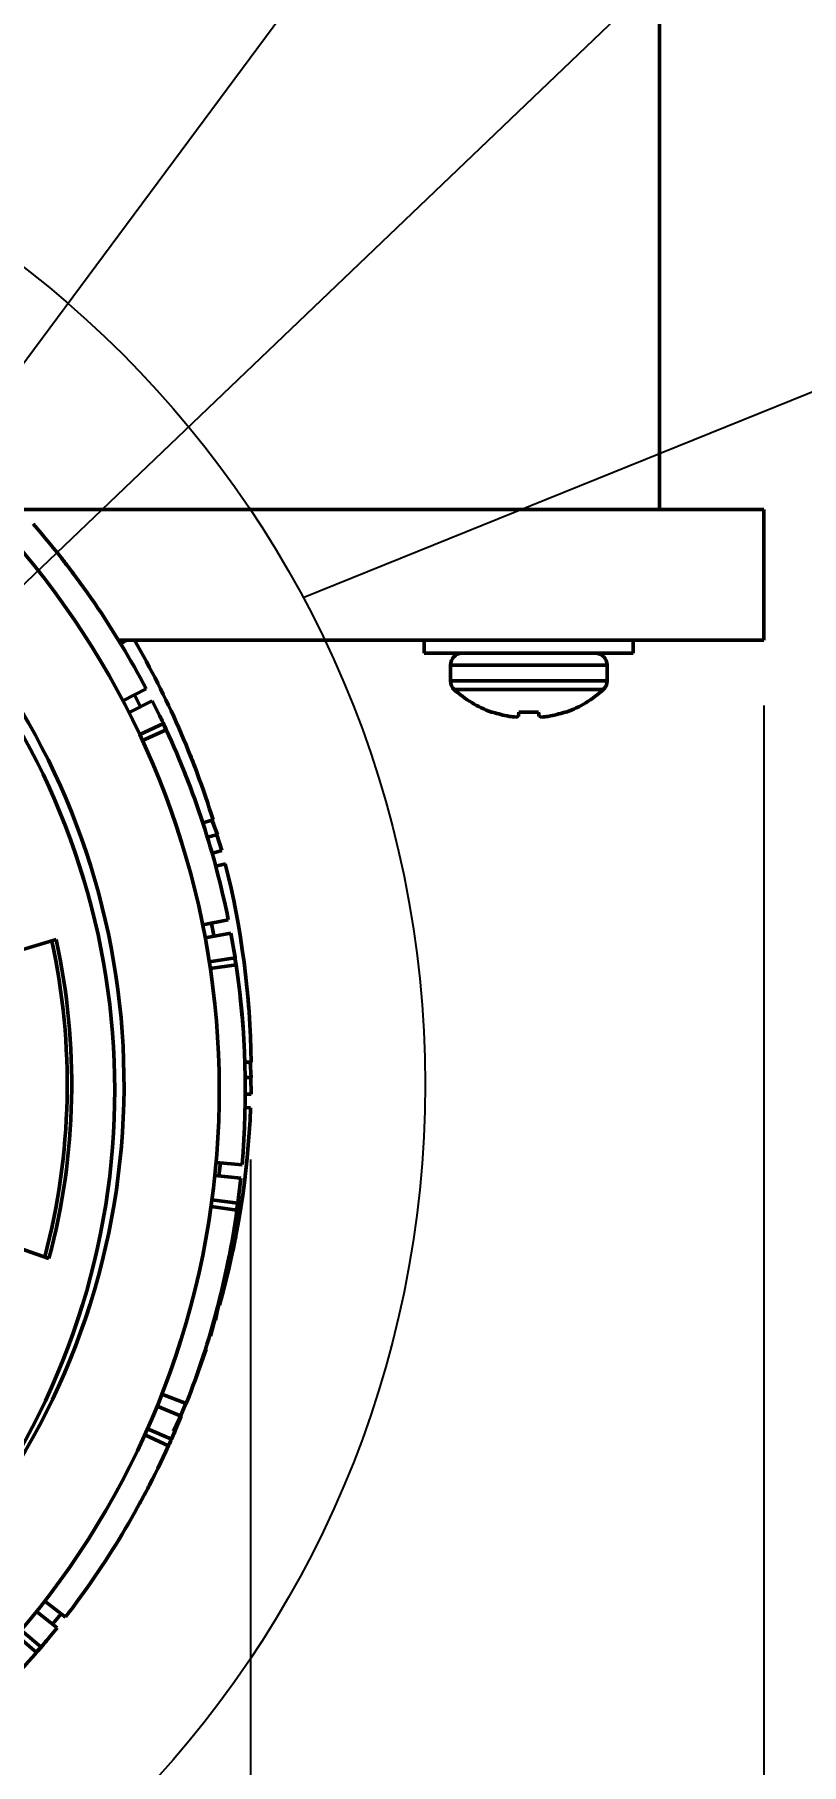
# Model space of a CAD drawing. Header units: inches. Extents: x -1846 to 3013, y 0 to 1997.
# Drawn here: x 2656.1 to 2670.78, y 474.05 to 507.17 of the extents above; entities that cross this region are included whole.
import ezdxf

# ---------------------------------------------------------------- set-up
doc = ezdxf.new("R2010")
doc.units = ezdxf.units.IN
doc.layers.add('Basic', color=7, linetype='Continuous', lineweight=50)
doc.layers.add('Thin', color=3, linetype='Continuous', lineweight=25)
doc.styles.get("Standard").update_dxf_attribs({"font": '', "height": 4})
doc.styles.get('Standard').set_extended_font_data('TCVN 7284', italic=True)
doc.dimstyles.new('TCVN 7284', dxfattribs={"dimscale": 2, "dimtxt": 4, "dimasz": 2.5, "dimexe": 1.25, "dimexo": 0.625, "dimtad": 1, "dimtoh": 1, "dimdec": 0, "dimlfac": 0.66, "dimtxsty": 'Standard', "dimcen": 2.5, "dimclrd": 7, "dimclre": 7, "dimclrt": 7, "dimadec": 0, "dimazin": 0, "dimtfac": 1, "dimtdec": 0, "dimtofl": 0, "dimtmove": 0, "dimatfit": 3, "dimfxl": 1, "dimlwd": 25, "dimlwe": 25, "dimarcsym": 0})

# ---------------------------------------------------------------- blocks, each defined once
blk = doc.blocks.new('*D9')
at = {"layer": 'Basic', "color": 7, "linetype": 'Continuous', "lineweight": 25, "transparency": 16777216}
for p, q in [((2670.062, 494.32), (2670.062, 447.908)), ((2535.062, 481.82), (2535.062, 447.908)), ((2540.062, 450.408), (2665.062, 450.408))]:
    blk.add_line(p, q, dxfattribs=at)
at = {"layer": 'Basic', "color": 7, "transparency": 16777216}
for points in [[(2540.062, 451.241), (2540.062, 449.575), (2535.062, 450.408)], [(2665.062, 451.241), (2665.062, 449.575), (2670.062, 450.408)]]:
    blk.add_solid(points, dxfattribs=at)
at = {"layer": 'Defpoints', "color": 0, "transparency": 16777216}
for p in [(2670.062, 495.57), (2535.062, 483.07), (2670.062, 450.408)]:
    blk.add_point(p, dxfattribs=at)
at = {"layer": 'Basic', "color": 7, "transparency": 16777216, "insert": (2602.562, 453.658), "char_height": 4, "attachment_point": 5}
blk.add_mtext('89', dxfattribs=at)
blk = doc.blocks.new('*D10')
at = {"layer": 'Defpoints', "color": 0, "transparency": 16777216}
for p in [(2660.236, 486.878), (2561.562, 480.145), (2660.236, 461.503)]:
    blk.add_point(p, dxfattribs=at)
at = {"layer": 'Thin', "color": 7, "linetype": 'Continuous', "lineweight": 25, "transparency": 16777216}
for p, q in [((2660.236, 485.628), (2660.236, 459.003)), ((2561.562, 478.895), (2561.562, 459.003)), ((2566.562, 461.503), (2655.236, 461.503))]:
    blk.add_line(p, q, dxfattribs=at)
at = {"layer": 'Thin', "color": 7, "transparency": 16777216}
for points in [[(2566.562, 462.336), (2566.562, 460.669), (2561.562, 461.503)], [(2655.236, 462.336), (2655.236, 460.669), (2660.236, 461.503)]]:
    blk.add_solid(points, dxfattribs=at)
at = {"layer": 'Thin', "color": 7, "transparency": 16777216, "insert": (2610.899, 464.753), "char_height": 4, "attachment_point": 5}
blk.add_mtext('65', dxfattribs=at)

msp = doc.modelspace()

# ---------------------------------------------------------------- linework, layer by layer
at = {"layer": 'Basic'}
for p, q in [((2668.062, 498.07), (2668.062, 518.07)), ((2655.828, 498.07), (2668.062, 498.07)), ((2667.562, 498.07), (2655.828, 498.07)), ((2668.062, 498.07), (2670.062, 498.07)), ((2670.062, 498.07), (2670.062, 495.57)), ((2667.562, 495.57), (2657.708, 495.57)), ((2657.748, 495.503), (2657.861, 495.57)), ((2663.562, 495.57), (2663.562, 495.32)), ((2667.562, 495.32), (2667.562, 495.57)), ((2670.062, 495.57), (2667.562, 495.57)), ((2667.562, 495.32), (2663.562, 495.32)), ((2664.062, 495.095), (2664.062, 494.79)), ((2667.062, 495.095), (2664.062, 495.095)), ((2667.062, 494.79), (2667.062, 495.095)), ((2657.792, 494.409), (2658.235, 494.642)), ((2658.012, 494.522), (2658.126, 494.294)), ((2667.062, 494.79), (2664.062, 494.79)), ((2666.989, 494.625), (2664.135, 494.625)), ((2657.908, 494.185), (2658.354, 494.411)), ((2658.354, 494.411), (2658.566, 493.978)), ((2664.871, 494.195), (2664.845, 494.195)), ((2665.373, 494.195), (2665.365, 494.112)), ((2665.751, 494.195), (2665.373, 494.195)), ((2665.758, 494.112), (2665.751, 494.195)), ((2666.278, 494.195), (2666.253, 494.195)), ((2658.113, 493.765), (2658.566, 493.978)), ((2658.168, 493.648), (2658.622, 493.857)), ((2658.566, 493.978), (2658.613, 493.852)), ((2659.321, 492.072), (2659.517, 492.133)), ((2659.393, 491.79), (2659.601, 491.85)), ((2659.497, 492.126), (2659.601, 491.85)), ((2659.502, 492.128), (2659.531, 492.034)), ((2659.591, 491.847), (2659.687, 491.541)), ((2659.485, 491.487), (2659.687, 491.541)), ((2659.568, 491.243), (2659.753, 491.289)), ((2659.319, 490.119), (2659.809, 490.217)), ((2659.367, 489.871), (2659.858, 489.962)), ((2659.858, 489.962), (2659.939, 489.487)), ((2656.513, 489.839), (2654.156, 489.131)), ((2659.445, 489.411), (2659.939, 489.487)), ((2659.465, 489.282), (2659.959, 489.355)), ((2659.939, 489.487), (2659.949, 489.353)), ((2660.039, 488.73), (2660.075, 488.354)), ((2660.116, 487.199), (2660.249, 487.199)), ((2660.126, 487.492), (2660.248, 487.493)), ((2660.227, 487.493), (2660.249, 487.199)), ((2660.232, 487.493), (2660.234, 487.395)), ((2660.238, 487.199), (2660.245, 486.878)), ((2660.13, 486.88), (2660.245, 486.878)), ((2660.131, 486.622), (2660.236, 486.618)), ((2659.575, 485.572), (2660.073, 485.528)), ((2659.658, 485.563), (2659.629, 485.312)), ((2659.551, 485.321), (2660.048, 485.27)), ((2660.048, 485.27), (2659.992, 484.791)), ((2659.479, 484.728), (2659.974, 484.658)), ((2659.496, 484.857), (2659.992, 484.791)), ((2659.992, 484.791), (2659.964, 484.66)), ((2656.376, 483.732), (2654.053, 484.545)), ((2659.756, 483.439), (2659.724, 483.296)), ((2659.565, 482.611), (2659.466, 482.246)), ((2659.622, 482.842), (2659.561, 482.553)), ((2659.628, 482.845), (2659.601, 482.745)), ((2659.614, 482.844), (2659.642, 482.836)), ((2659.374, 482.003), (2659.385, 481.999)), ((2658.539, 481.137), (2659.005, 480.955)), ((2658.446, 480.903), (2658.909, 480.714)), ((2658.909, 480.714), (2658.72, 480.27)), ((2658.21, 480.354), (2658.665, 480.148)), ((2658.263, 480.473), (2658.72, 480.27)), ((2658.72, 480.27), (2658.656, 480.152)), ((2658.394, 479.58), (2658.222, 479.244)), ((2658.112, 479.039), (2658.041, 478.911)), ((2656.14, 476.975), (2656.531, 476.663)), ((2656.296, 477.174), (2656.692, 476.868)), ((2656.444, 476.731), (2656.608, 476.931)), ((2655.844, 476.614), (2656.225, 476.291)), ((2656.531, 476.663), (2656.225, 476.291)), ((2655.759, 476.516), (2656.138, 476.189)), ((2656.225, 476.291), (2656.13, 476.196))]:
    msp.add_line(p, q, dxfattribs=at)
at = {"layer": 'Basic', "flags": 128}
for points in [[(2659.488, 490.153), (2659.531, 489.908), (2659.532, 489.901)], [(2659.198, 481.476), (2659.225, 481.547), (2659.385, 481.999)], [(2658.763, 480.427), (2658.866, 480.658), (2658.994, 480.958)]]:
    msp.add_lwpolyline(points, dxfattribs=at)
at = {"layer": 'Basic'}
for centre, radius, start, end in [((2643.635, 486.956), 16, 122.9063, 57.4876), ((2643.812, 487.07), 14, 127.6576, 55.6347), ((2643.635, 486.956), 14, 126.7891, 54.9541), ((2643.635, 486.956), 16.5, 27.7654, 41.0881), ((2643.749, 487.271), 16.5, 17.1364, 30.196), ((2664.287, 495.095), 0.225, 90, 180), ((2666.837, 495.095), 0.225, 0, 90), ((2664.287, 494.79), 0.225, 180, 227.5073), ((2665.562, 496.182), 2.112, 227.5073, 250.175), ((2665.562, 496.182), 2.113, 289.825, 312.4927), ((2666.837, 494.79), 0.225, 312.4927, 0), ((2665.561, 496.198), 2.119, 250.973, 259.8338), ((2665.562, 496.198), 2.119, 280.1662, 289.027), ((2643.635, 486.956), 16.5, 24.7244, 25.7479), ((2643.635, 486.956), 16.5, 11.4018, 24.7245), ((2665.436, 495.886), 1.791, 262.0158, 266.036), ((2665.254, 494.45), 0.355, 279.4515, 288.2689), ((2665.869, 494.45), 0.355, 251.7311, 260.5485), ((2665.687, 495.886), 1.791, 273.964, 277.9842), ((2643.749, 487.271), 16.5, 0.7728, 14.0955), ((2643.812, 487.07), 12.913, 345.1525, 12.2691), ((2643.812, 487.07), 13, 345.1225, 12.2991), ((2643.635, 486.956), 16.5, 8.3607, 9.3843), ((2643.635, 486.956), 16.5, 355.0382, 8.3609), ((2643.749, 487.271), 16.5, 344.4091, 357.7318), ((2643.635, 486.956), 16.5, 351.9971, 353.0206), ((2643.635, 486.956), 16.5, 338.6745, 351.9972), ((2643.635, 486.956), 16.5, 335.6334, 336.657), ((2643.635, 486.956), 16.5, 322.3109, 335.6336), ((2643.635, 486.956), 16.5, 319.2698, 320.2934), ((2643.635, 486.956), 16.5, 305.9473, 319.2699)]:
    msp.add_arc(centre, radius, start, end, dxfattribs=at)
for points, knots in [([(2656.619, 497.136), (2656.624, 497.131), (2656.633, 497.12), (2656.705, 497.027), (2656.78, 496.929), (2656.837, 496.852), (2656.849, 496.836)], [0, 0, 0, 0, 0.304092, 0.60952, 0.917222, 1, 1, 1, 1]), ([(2659.054, 493.438), (2659.056, 493.431), (2659.062, 493.418), (2659.105, 493.309), (2659.15, 493.194), (2659.184, 493.104), (2659.191, 493.085)], [0, 0, 0, 0, 0.3040915, 0.6095198, 0.9172221, 1, 1, 1, 1]), ([(2658.962, 493.066), (2658.964, 493.059), (2658.97, 493.046), (2659.013, 492.936), (2659.057, 492.821), (2659.09, 492.732), (2659.097, 492.712)], [0, 0, 0, 0, 0.304092, 0.60952, 0.917222, 1, 1, 1, 1]), ([(2660.171, 488.876), (2660.172, 488.869), (2660.173, 488.855), (2660.184, 488.738), (2660.195, 488.615), (2660.202, 488.52), (2660.203, 488.499)], [0, 0, 0, 0, 0.304092, 0.60952, 0.917222, 1, 1, 1, 1]), ([(2660.062, 488.5), (2660.063, 488.493), (2660.064, 488.479), (2660.075, 488.362), (2660.085, 488.239), (2660.092, 488.143), (2660.093, 488.123)], [0, 0, 0, 0, 0.304092, 0.60952, 0.917222, 1, 1, 1, 1]), ([(2659.951, 484.148), (2659.945, 484.117), (2659.933, 484.053), (2659.908, 483.927), (2659.887, 483.834), (2659.883, 483.814)], [0, 0, 0, 0, 0.438891, 0.881051, 1, 1, 1, 1]), ([(2659.832, 483.809), (2659.831, 483.802), (2659.828, 483.788), (2659.805, 483.673), (2659.78, 483.552), (2659.76, 483.459), (2659.755, 483.439)], [0, 0, 0, 0, 0.304092, 0.60952, 0.917222, 1, 1, 1, 1]), ([(2658.289, 479.373), (2658.286, 479.367), (2658.28, 479.354), (2658.225, 479.25), (2658.168, 479.141), (2658.121, 479.057), (2658.111, 479.04)], [0, 0, 0, 0, 0.3040915, 0.6095198, 0.9172221, 1, 1, 1, 1])]:
    msp.add_open_spline(points, degree=3, knots=knots, dxfattribs=at)
at = {"layer": 'Thin'}
for p, q in [((2683.606, 538.25), (2648.306, 490.642)), ((2644.45, 485.706), (2683.606, 523.129)), ((2661.241, 496.389), (2683.606, 505.427))]:
    msp.add_line(p, q, dxfattribs=at)
msp.add_circle((2643.812, 487.07), 19.764, dxfattribs=at)

# ---------------------------------------------------------------- dimensions: what is measured, and where the dimension line sits
at = {"layer": 'Basic'}
dim = msp.add_linear_dim(base=(2670.062, 450.408), p1=(2535.062, 483.07), p2=(2670.062, 495.57), dimstyle='TCVN 7284', dxfattribs=at)
dim.commit()
dim.dimension.update_dxf_attribs({"geometry": '*D9', "text_midpoint": (2602.562, 450.408), "dimtype": 160})
at = {"layer": 'Thin', "color": 0}
dim = msp.add_linear_dim(base=(2660.236, 461.503), p1=(2561.562, 480.145), p2=(2660.236, 486.878), dimstyle='TCVN 7284', dxfattribs=at)
dim.commit()
dim.dimension.update_dxf_attribs({"geometry": '*D10', "text_midpoint": (2610.899, 464.753)})

doc.saveas('drawing.dxf')
